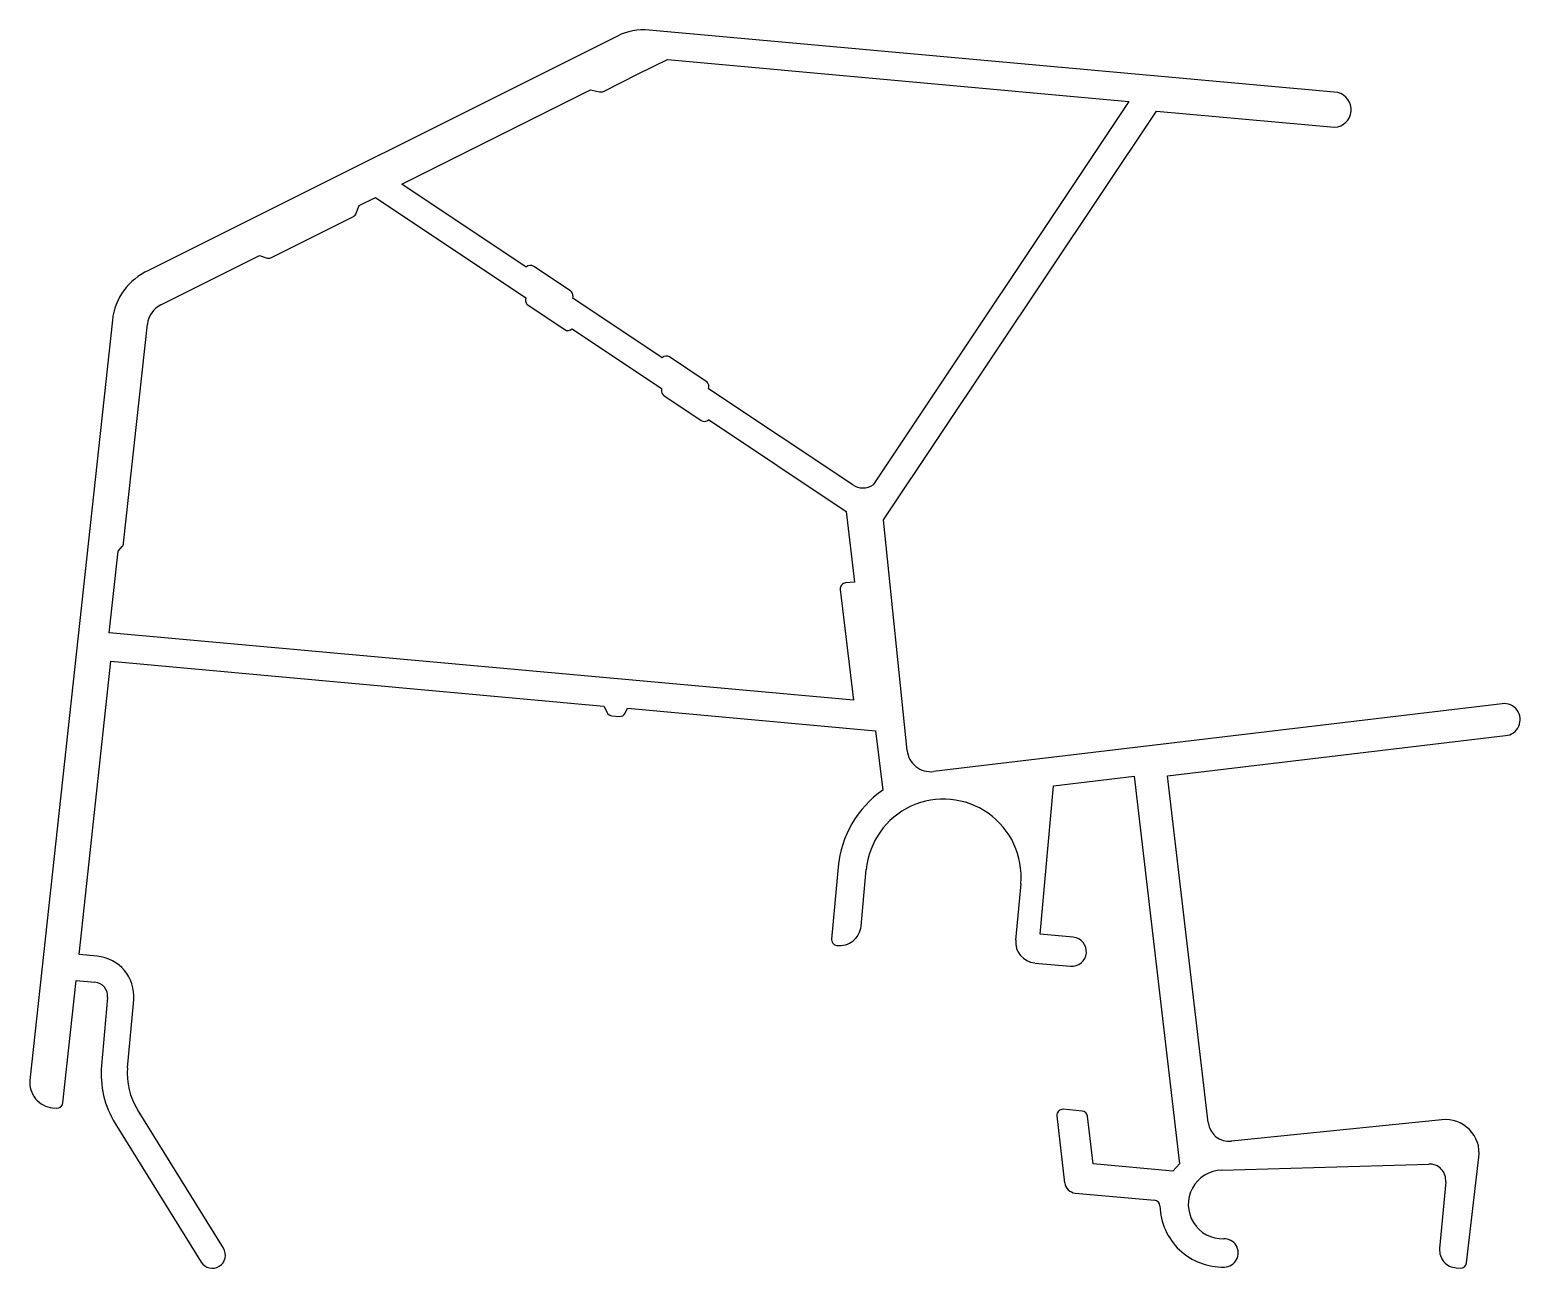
# Model space of a CAD drawing. Extents: x 2724.2 to 2787.6, y 1358.5 to 1411.2.
import ezdxf

# ---------------------------------------------------------------- set-up
doc = ezdxf.new("R2010")
doc.units = 0
doc.layers.get('0').update_dxf_attribs({"linetype": 'CONTINUOUS'})

msp = doc.modelspace()

# ---------------------------------------------------------------- linework, layer by layer
for p, q in [((2749.192, 1410.916), (2729.236, 1400.935)), ((2779.834, 1408.508), (2750.536, 1411.17)), ((2750.076, 1409.3), (2751.323, 1409.914)), ((2751.323, 1409.914), (2770.947, 1408.131)), ((2748.596, 1408.56), (2750.076, 1409.3)), ((2740.02, 1404.606), (2748.048, 1408.621)), ((2748.048, 1408.621), (2748.431, 1408.539)), ((2770.947, 1408.131), (2760.065, 1391.815)), ((2760.512, 1390.322), (2772.117, 1407.724)), ((2772.117, 1407.724), (2779.701, 1407.035)), ((2745.31, 1401.078), (2740.02, 1404.606)), ((2738.201, 1403.696), (2738.887, 1404.04)), ((2738.887, 1404.04), (2745.283, 1399.774)), ((2734.442, 1401.481), (2737.953, 1403.237)), ((2738.075, 1403.37), (2738.201, 1403.696)), ((2729.76, 1399.474), (2733.964, 1401.577)), ((2733.964, 1401.577), (2734.24, 1401.471)), ((2747.186, 1400.067), (2745.625, 1401.109)), ((2745.283, 1399.774), (2745.276, 1399.696)), ((2745.386, 1399.465), (2746.948, 1398.423)), ((2747.29, 1399.758), (2747.297, 1399.837)), ((2751.089, 1397.224), (2747.29, 1399.758)), ((2727.701, 1398.819), (2724.193, 1366.48)), ((2728.18, 1389.326), (2729.192, 1398.658)), ((2747.263, 1398.454), (2751.062, 1395.92)), ((2752.965, 1396.213), (2751.404, 1397.255)), ((2751.062, 1395.92), (2751.055, 1395.842)), ((2751.165, 1395.611), (2752.744, 1394.557)), ((2753.068, 1395.904), (2753.076, 1395.983)), ((2759.198, 1391.816), (2753.068, 1395.904)), ((2753.059, 1394.588), (2758.921, 1390.679)), ((2758.921, 1390.679), (2759.271, 1387.675)), ((2761.516, 1380.505), (2760.512, 1390.322)), ((2727.566, 1385.522), (2727.942, 1388.989)), ((2727.942, 1388.989), (2728.118, 1389.187)), ((2758.67, 1387.362), (2759.233, 1382.645)), ((2759.271, 1387.675), (2758.896, 1387.641)), ((2759.233, 1382.645), (2727.566, 1385.522)), ((2726.281, 1371.826), (2727.635, 1384.304)), ((2727.635, 1384.304), (2748.61, 1382.398)), ((2748.61, 1382.398), (2748.747, 1382.124)), ((2749.521, 1382.099), (2749.62, 1382.306)), ((2749.62, 1382.306), (2760.172, 1381.348)), ((2786.83, 1382.5), (2762.629, 1379.613)), ((2748.948, 1381.987), (2749.272, 1381.958)), ((2760.172, 1381.348), (2760.473, 1378.821)), ((2772.596, 1379.427), (2786.969, 1381.141)), ((2767.746, 1379.006), (2771.175, 1379.415)), ((2771.175, 1379.415), (2773.102, 1362.919)), ((2774.32, 1364.67), (2772.596, 1379.427)), ((2767.172, 1372.687), (2767.746, 1379.006)), ((2758.578, 1375.549), (2758.299, 1372.484)), ((2759.556, 1373.038), (2759.774, 1375.436)), ((2766.347, 1374.838), (2766.129, 1372.441)), ((2768.575, 1372.56), (2767.172, 1372.687)), ((2727.056, 1371.755), (2726.281, 1371.826)), ((2766.944, 1371.463), (2768.463, 1371.325)), ((2725.596, 1365.507), (2726.161, 1370.72)), ((2726.161, 1370.72), (2726.955, 1370.648)), ((2727.498, 1369.996), (2727.236, 1367.108)), ((2728.343, 1367.007), (2728.606, 1369.895)), ((2725.159, 1365.3), (2725.325, 1365.285)), ((2732.425, 1359.323), (2728.765, 1365.224)), ((2768.963, 1365.162), (2768.153, 1365.236)), ((2727.82, 1364.638), (2731.48, 1358.737)), ((2767.882, 1364.958), (2768.214, 1362.114)), ((2769.431, 1362.913), (2769.188, 1364.943)), ((2784.263, 1364.795), (2775.306, 1363.879)), ((2772.823, 1362.605), (2769.431, 1362.913)), ((2773.102, 1362.919), (2772.823, 1362.605)), ((2774.894, 1362.649), (2783.709, 1362.909)), ((2785.313, 1358.697), (2785.839, 1363.196)), ((2784.426, 1362.147), (2784.167, 1359.306)), ((2768.667, 1361.673), (2772.039, 1361.367)), ((2784.871, 1358.492), (2785.043, 1358.477))]:
    msp.add_line(p, q)
for centre, radius, start, end in [((2750.31, 1408.68), 2.5, 84.80939, 116.57173), ((2748.484, 1408.783), 0.25, 257.86793, 296.57173), ((2779.662, 1407.781), 0.747, 272.93459, 76.68418), ((2737.842, 1403.461), 0.25, 296.57173, 338.87528), ((2734.33, 1401.704), 0.25, 248.87528, 296.57173), ((2730.319, 1398.535), 2.634, 114.29396, 173.80929), ((2745.486, 1400.901), 0.25, 56.2994, 134.76244), ((2747.048, 1399.859), 0.25, 354.80939, 56.2994), ((2730.224, 1398.546), 1.038, 116.57173, 173.80929), ((2745.525, 1399.673), 0.25, 174.80939, 236.2994), ((2747.086, 1398.631), 0.25, 236.2994, 314.76244), ((2751.265, 1397.047), 0.25, 56.2994, 134.76244), ((2751.304, 1395.819), 0.25, 174.80939, 236.2994), ((2752.827, 1396.005), 0.25, 354.80939, 56.2994), ((2752.883, 1394.765), 0.25, 236.2994, 314.76244), ((2759.632, 1392.467), 0.783, 236.2994, 303.52651), ((2727.931, 1389.353), 0.25, 318.38423, 353.80929), ((2758.918, 1387.392), 0.25, 95.15894, 186.81007), ((2786.911, 1381.821), 0.683, 274.87613, 96.80086), ((2748.97, 1382.236), 0.25, 206.57173, 264.80939), ((2749.295, 1382.207), 0.25, 264.80939, 334.43542), ((2762.511, 1380.606), 1, 185.8385, 276.80086), ((2763.064, 1375.135), 4.505, 125.10604, 174.73159), ((2763.061, 1375.137), 3.3, 354.80939, 174.80939), ((2758.63, 1373.137), 0.931, 263.07194, 353.8812), ((2758.548, 1372.461), 0.25, 174.80939, 263.07194), ((2767.026, 1372.36), 0.9, 174.80939, 264.80939), ((2768.519, 1371.942), 0.62, 264.80939, 84.80939), ((2726.901, 1370.05), 1.712, 354.80939, 84.80939), ((2726.901, 1370.05), 0.6, 354.80939, 84.80939), ((2731.22, 1366.746), 4, 174.80939, 211.80939), ((2725.256, 1366.365), 1.069, 173.80573, 264.80939), ((2731.22, 1366.746), 2.888, 174.80939, 211.80939), ((2725.347, 1365.534), 0.25, 264.80939, 353.80929), ((2768.131, 1364.987), 0.25, 84.80939, 186.66328), ((2768.94, 1364.913), 0.25, 6.81792, 84.80939), ((2775.214, 1364.774), 0.9, 186.66328, 275.8385), ((2784.41, 1363.363), 1.439, 353.33607, 95.8385), ((2774.937, 1361.187), 1.463, 91.68302, 271.69857), ((2783.729, 1362.21), 0.699, 354.80939, 91.69261), ((2768.712, 1362.172), 0.501, 186.66328, 264.80939), ((2772.017, 1361.118), 0.25, 1.53621, 84.80939), ((2774.937, 1361.196), 2.672, 181.53621, 271.69035), ((2774.999, 1359.125), 0.6, 271.69035, 91.69857), ((2731.953, 1359.03), 0.556, 211.80939, 31.80939), ((2784.912, 1359.238), 0.747, 174.80939, 266.89772), ((2785.065, 1358.726), 0.25, 264.94629, 353.33607)]:
    msp.add_arc(centre, radius, start, end)

doc.saveas('drawing.dxf')
